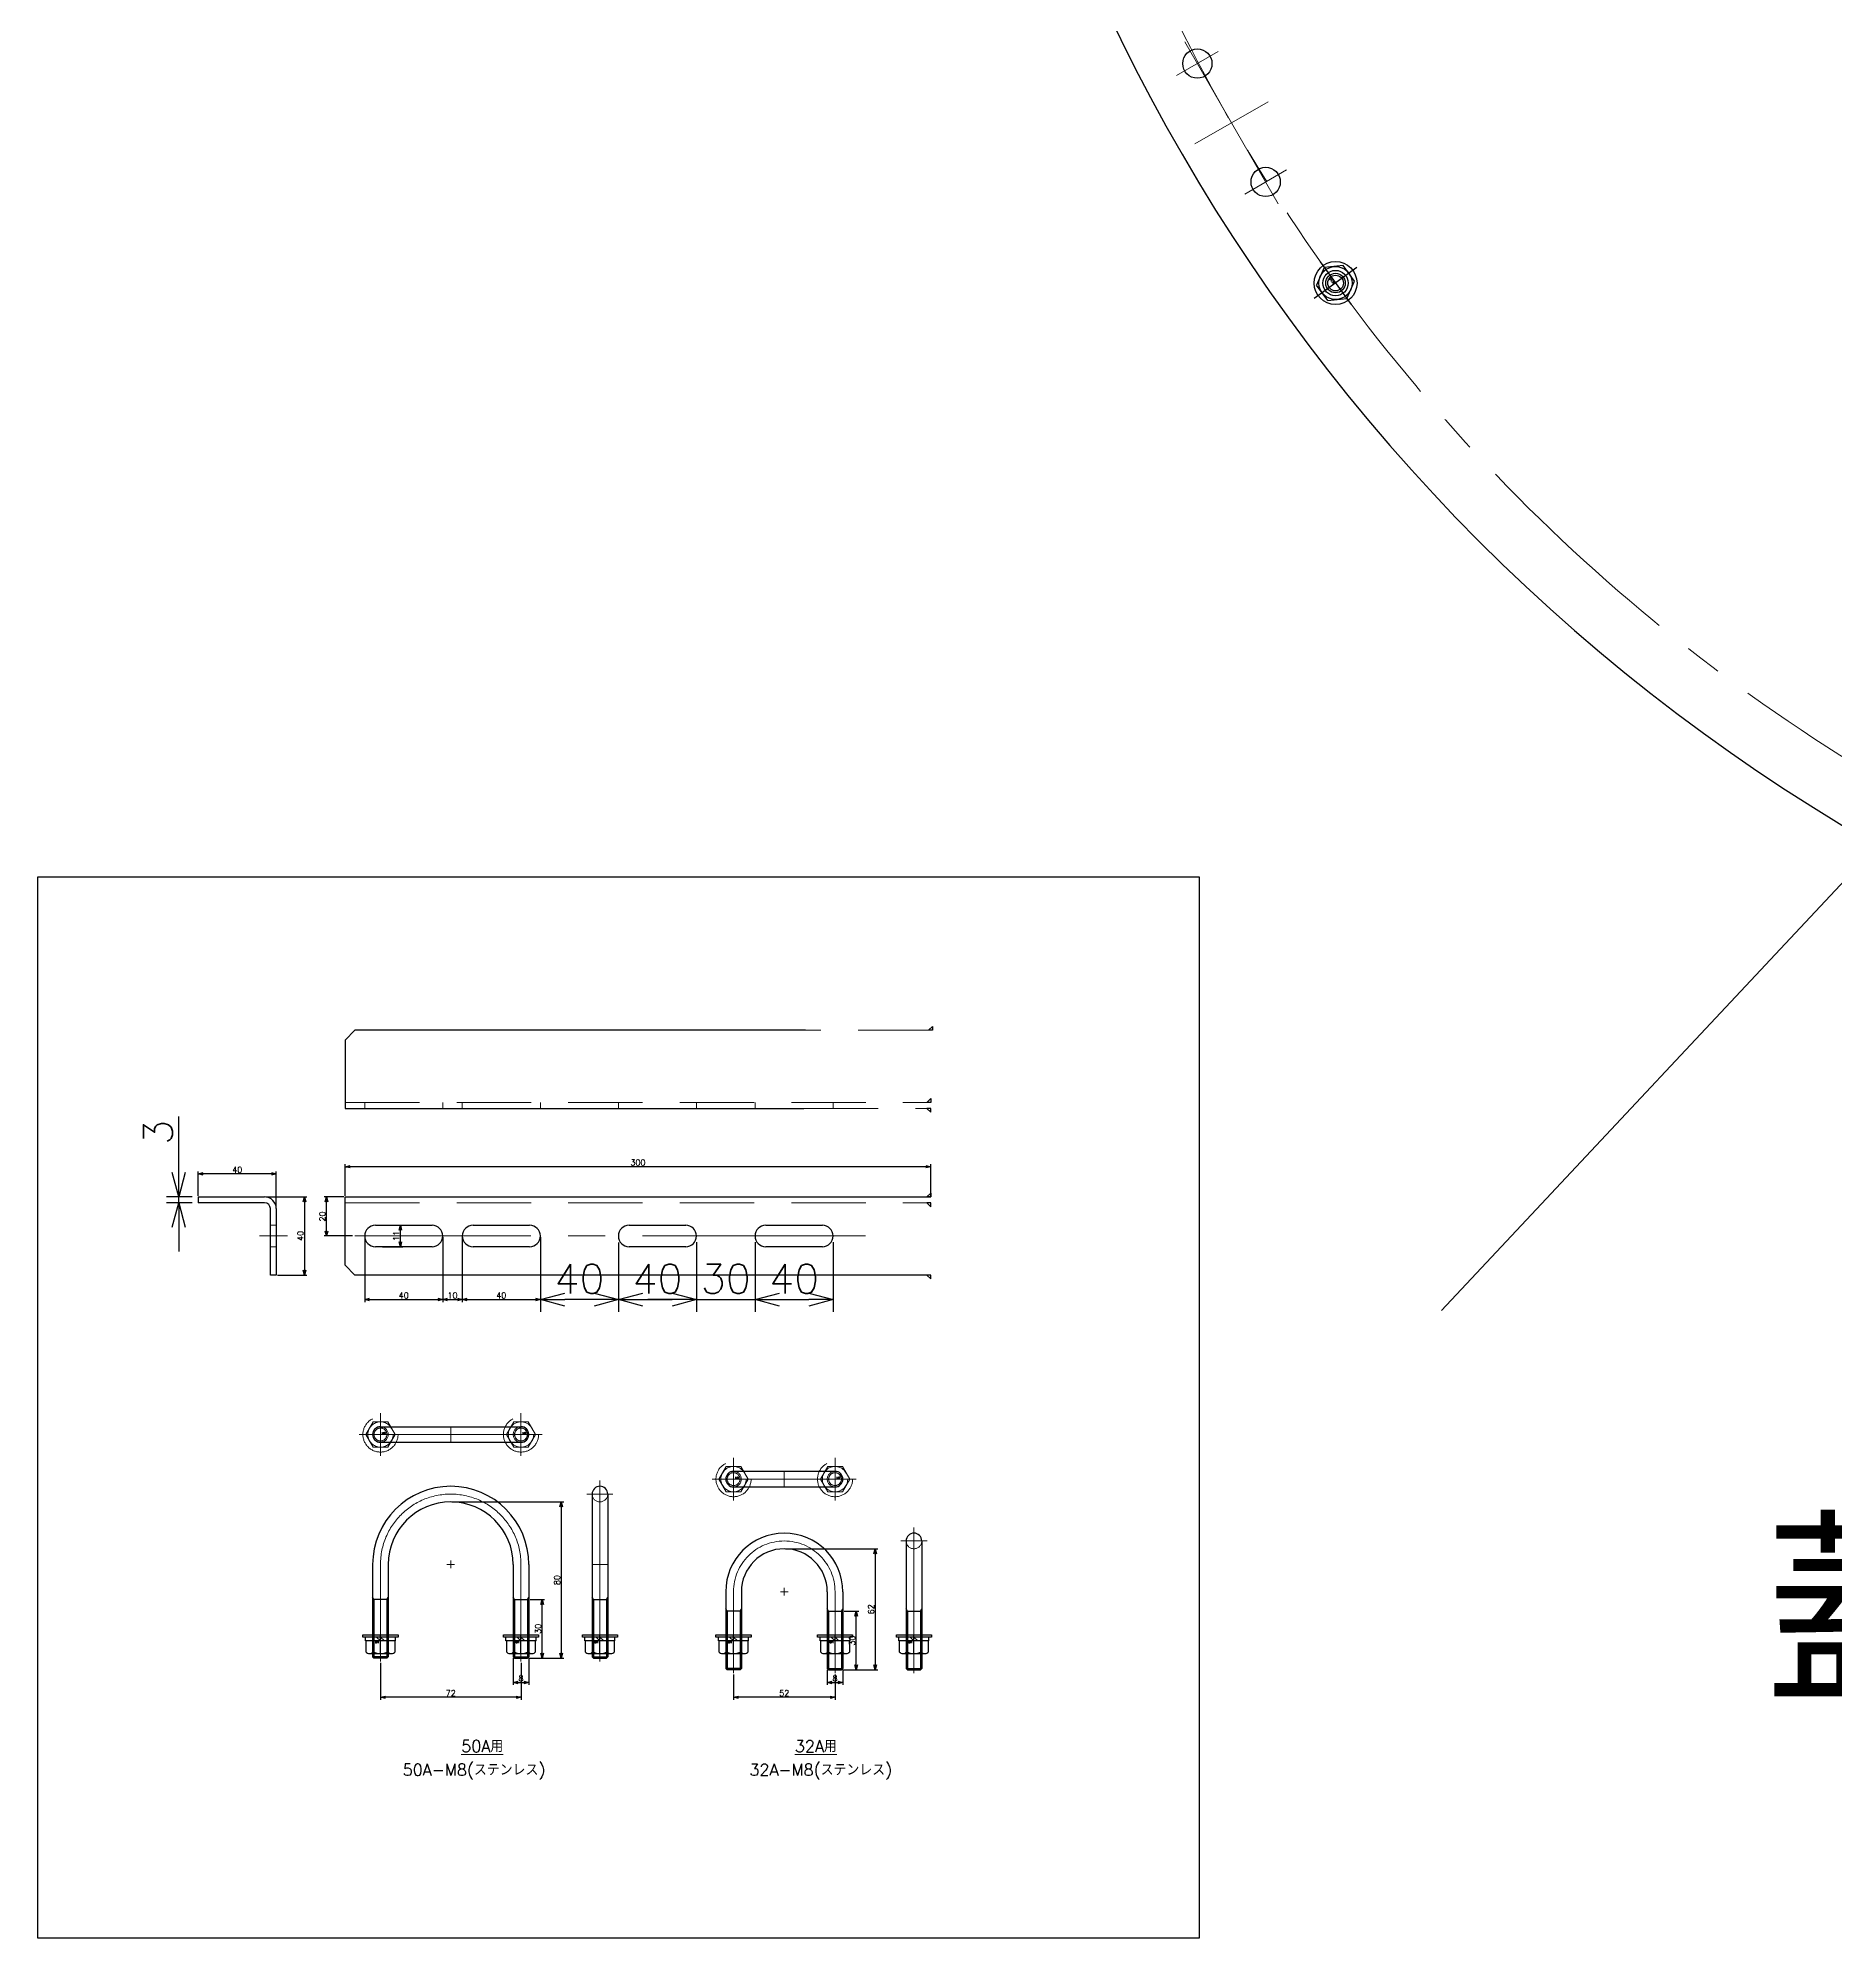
# Model space of a CAD drawing. Header units: millimetres. Extents: x -16130 to 36813, y -8099 to 27484.
# Drawn here: x -9879 to -8958, y 587 to 1560 of the extents above; entities that cross this region are included whole.
import ezdxf

# ---------------------------------------------------------------- set-up
doc = ezdxf.new("R2010")
doc.units = ezdxf.units.MM
doc.header["$LTSCALE"] = 6
doc.header["$PDMODE"] = 99
doc.header["$PDSIZE"] = 1
doc.linetypes.add('CENTER2', pattern=[28.575, 19.05, -3.175, 3.175, -3.175])
doc.linetypes.add('HIDDEN', pattern=[9.525, 6.35, -3.175])
for name, color, linetype, lineweight in [('01_NORMAL', 7, 'Continuous', 25), ('04_HIDDEN', 2, 'HIDDEN', 13), ('05_CENTER', 4, 'CENTER2', 13), ('07_TEXT', 3, 'Continuous', 13), ('08_DIM', 3, 'Continuous', 13)]:
    doc.layers.add(name, color=color, linetype=linetype, lineweight=lineweight)
doc.layers.add('10_DRAFT', color=8, linetype='Continuous', lineweight=0, plot=False)
doc.styles.add('KSS_TXT', font='txt.shx', dxfattribs={"bigfont": 'extfont2.shx'})
doc.dimstyles.new('KSS_DIM', dxfattribs={"dimtxt": 3, "dimasz": 2.5, "dimexe": 1.25, "dimexo": 0.625, "dimtad": 1, "dimdsep": 46, "dimtxsty": 'KSS_TXT', "dimblk": 'OPEN30', "dimcen": 0, "dimazin": 2, "dimtfac": 0.75, "dimtmove": 0, "dimatfit": 3, "dimldrblk": 'OPEN30', "dimfxl": 1, "dimtolj": 1, "dimarcsym": 0})

# ---------------------------------------------------------------- blocks, each defined once
blk = doc.blocks.new('A$C68477DA2')
at = {"color": 0}
for centre, radius in [((-395.23, -562.19), 7.5), ((-360.23, -622.81), 7.5), ((-324.43, -674.58), 6.5)]:
    blk.add_circle(centre, radius, dxfattribs=at)
blk.add_arc((432, -125), 965, 115.88654, 244.11346, dxfattribs=at)
at = {"layer": '05_CENTER'}
for p, q in [((-401.7, -550.99), (-353.77, -634)), ((-384.55, -556.02), (-405.92, -568.36)), ((-359.01, -581.69), (-396.46, -603.31)), ((-349.55, -616.64), (-370.92, -628.98)), ((-316.34, -668.7), (-332.52, -680.46))]:
    blk.add_line(p, q, dxfattribs=at)
blk.add_arc((432, -125), 935, 118.76579, 241.23421, dxfattribs=at)
blk = doc.blocks.new('10b_2_1_1')
at = {"color": 0, "linetype": 'CENTER2'}
for p, q in [((0, -13.51), (0, 13.51)), ((13.51, 0), (-13.51, 0))]:
    blk.add_line(p, q, dxfattribs=at)
at = {"color": 0}
for p, q in [((-4.9, 8.49), (-9.8, 0)), ((-9.8, 0), (-4.9, -8.49)), ((-4.9, 8.49), (4.9, 8.49)), ((9.8, 0), (4.9, 8.49)), ((4.9, -8.49), (9.8, 0)), ((-4.9, -8.49), (4.9, -8.49))]:
    blk.add_line(p, q, dxfattribs=at)
for radius in [11, 8.49, 5, 4]:
    blk.add_circle((0, 0), radius, dxfattribs=at)
at = {"layer": '10_DRAFT', "style": 'KSS_TXT'}
blk.add_text('M10', height=1.25, dxfattribs=at).set_placement((0.26, 0.12))
blk = doc.blocks.new('_Open30')
at = {"color": 0, "linetype": 'ByBlock', "lineweight": -2}
for p, q in [((-1, 0.268), (0, 0)), ((0, 0), (-1, -0.268)), ((0, 0), (-1, 0))]:
    blk.add_line(p, q, dxfattribs=at)
blk = doc.blocks.new('*D3274')
at = {"layer": '08_DIM', "color": 0, "lineweight": -2, "transparency": 16777216}
for p, q in [((-9797.02, 967.25), (-9797.02, 979.65)), ((-9759.52, 978.4), (-9794.52, 978.4)), ((-9757.02, 961.25), (-9757.02, 979.65))]:
    blk.add_line(p, q, dxfattribs=at)
at = {"layer": 'Defpoints', "color": 0, "transparency": 16777216}
for p in [(-9797.02, 978.4), (-9797.02, 966.63), (-9757.02, 960.63)]:
    blk.add_point(p, dxfattribs=at)
at = {"layer": '08_DIM', "color": 0, "lineweight": -2, "transparency": 16777216, "xscale": 2.5, "yscale": 2.5, "zscale": 2.5, "rotation": 180}
blk.add_blockref('_Open30', (-9797.02, 978.4), dxfattribs=at)
at = {"layer": '08_DIM', "color": 0, "lineweight": -2, "transparency": 16777216, "xscale": 2.5, "yscale": 2.5, "zscale": 2.5}
blk.add_blockref('_Open30', (-9757.02, 978.4), dxfattribs=at)
at = {"layer": '08_DIM', "color": 0, "transparency": 16777216, "insert": (-9777.02, 980.53), "char_height": 3, "attachment_point": 5, "style": 'KSS_TXT'}
blk.add_mtext('\\A1;40', dxfattribs=at)
blk = doc.blocks.new('*D3275')
at = {"layer": '08_DIM', "color": 0, "lineweight": -2, "transparency": 16777216}
for p, q in [((-9762.4, 966.63), (-9741.32, 966.63)), ((-9742.57, 964.13), (-9742.57, 929.13)), ((-9756.4, 926.63), (-9741.32, 926.63))]:
    blk.add_line(p, q, dxfattribs=at)
at = {"layer": 'Defpoints', "color": 0, "transparency": 16777216}
for p in [(-9763.02, 966.63), (-9757.02, 926.63), (-9742.57, 926.63)]:
    blk.add_point(p, dxfattribs=at)
at = {"layer": '08_DIM', "color": 0, "lineweight": -2, "transparency": 16777216, "xscale": 2.5, "yscale": 2.5, "zscale": 2.5}
for p, rotation in [((-9742.57, 966.63), 90), ((-9742.57, 926.63), 270)]:
    blk.add_blockref('_Open30', p, dxfattribs=dict(at, rotation=rotation))
at = {"layer": '08_DIM', "color": 0, "transparency": 16777216, "insert": (-9744.69, 946.63), "char_height": 3, "attachment_point": 5, "rotation": 90, "style": 'KSS_TXT'}
blk.add_mtext('\\A1;40', dxfattribs=at)
blk = doc.blocks.new('*D3276')
at = {"layer": '08_DIM', "color": 0, "lineweight": -2, "transparency": 16777216}
for p, q in [((-9807.01, 979.13), (-9807.01, 1007.88)), ((-9800.15, 966.63), (-9813.26, 966.63)), ((-9800.15, 963.63), (-9813.26, 963.63)), ((-9807.01, 963.63), (-9807.01, 966.63)), ((-9807.01, 951.13), (-9807.01, 938.63))]:
    blk.add_line(p, q, dxfattribs=at)
at = {"layer": 'Defpoints', "color": 0, "transparency": 16777216}
for p in [(-9807.01, 966.63), (-9797.02, 966.63), (-9797.02, 963.63)]:
    blk.add_point(p, dxfattribs=at)
at = {"layer": '08_DIM', "color": 0, "lineweight": -2, "transparency": 16777216, "xscale": 12.5, "yscale": 12.5, "zscale": 12.5}
for p, rotation in [((-9807.01, 966.63), 270), ((-9807.01, 963.63), 90)]:
    blk.add_blockref('_Open30', p, dxfattribs=dict(at, rotation=rotation))
at = {"layer": '08_DIM', "color": 0, "transparency": 16777216, "insert": (-9817.64, 999.75), "char_height": 15, "attachment_point": 5, "rotation": 90, "style": 'KSS_TXT'}
blk.add_mtext('\\A1;3', dxfattribs=at)
blk = doc.blocks.new('*D3277')
at = {"layer": '08_DIM', "color": 0, "lineweight": -2, "transparency": 16777216}
for p, q in [((-9721.75, 967.25), (-9721.75, 983.38)), ((-9421.75, 967.25), (-9421.75, 983.38)), ((-9424.25, 982.13), (-9719.25, 982.13))]:
    blk.add_line(p, q, dxfattribs=at)
at = {"layer": 'Defpoints', "color": 0, "transparency": 16777216}
for p in [(-9721.75, 982.13), (-9721.75, 966.63), (-9421.75, 966.63)]:
    blk.add_point(p, dxfattribs=at)
at = {"layer": '08_DIM', "color": 0, "lineweight": -2, "transparency": 16777216, "xscale": 2.5, "yscale": 2.5, "zscale": 2.5, "rotation": 180}
blk.add_blockref('_Open30', (-9721.75, 982.13), dxfattribs=at)
at = {"layer": '08_DIM', "color": 0, "lineweight": -2, "transparency": 16777216, "xscale": 2.5, "yscale": 2.5, "zscale": 2.5}
blk.add_blockref('_Open30', (-9421.75, 982.13), dxfattribs=at)
at = {"layer": '08_DIM', "color": 0, "transparency": 16777216, "insert": (-9571.75, 984.25), "char_height": 3, "attachment_point": 5, "style": 'KSS_TXT'}
blk.add_mtext('\\A1;300', dxfattribs=at)
blk = doc.blocks.new('A$C6847E5D4')
at = {"color": 0}
for p, q in [((-40, 0), (-6, 0)), ((-40, 0), (-40, -3)), ((-6, -3), (-40, -3)), ((-3, -40), (-3, -6)), ((0, -6), (0, -40)), ((0, -40), (-3, -40))]:
    blk.add_line(p, q, dxfattribs=at)
for radius in [6, 3]:
    blk.add_arc((-6, -6), radius, 0, 90, dxfattribs=at)
at = {"layer": '04_HIDDEN'}
for p, q in [((0, -14.5), (-3, -14.5)), ((0, -25.5), (-3, -25.5))]:
    blk.add_line(p, q, dxfattribs=at)
at = {"layer": '05_CENTER'}
blk.add_line((-8.67, -20), (5.66, -20), dxfattribs=at)
blk = doc.blocks.new('A$C6847E62C')
at = {"color": 0}
for p, q in [((-300, -35), (-300, 0)), ((-300, 0), (0, 0)), ((-284.5, -14.5), (-255.5, -14.5)), ((-234.5, -14.5), (-205.5, -14.5)), ((-154.5, -14.5), (-125.5, -14.5)), ((-84.5, -14.5), (-55.5, -14.5)), ((-255.5, -25.5), (-284.5, -25.5)), ((-205.5, -25.5), (-234.5, -25.5)), ((-125.5, -25.5), (-154.5, -25.5)), ((-55.5, -25.5), (-84.5, -25.5)), ((-295, -40), (-300, -35)), ((0, -40), (-295, -40))]:
    blk.add_line(p, q, dxfattribs=at)
at = {"color": 3}
for points in [[(0, 0), (-2, 0), (0, 2), (0, 2)], [(0, -3), (-2, -3), (0, -5), (0, -5)], [(0, -40), (-2, -40), (0, -42), (0, -42)]]:
    blk.add_lwpolyline(points, close=True, dxfattribs=at)
at = {"color": 0}
for centre, start, end in [((-284.5, -20), 90, 270), ((-255.5, -20), 270, 90), ((-234.5, -20), 90, 270), ((-205.5, -20), 270, 90), ((-154.5, -20), 90, 270), ((-125.5, -20), 270, 90), ((-84.5, -20), 90, 270), ((-55.5, -20), 270, 90)]:
    blk.add_arc(centre, 5.5, start, end, dxfattribs=at)
at = {"layer": '04_HIDDEN'}
blk.add_line((-300, -3), (0, -3), dxfattribs=at)
at = {"layer": '05_CENTER'}
blk.add_line((-33.42, -20), (-294.99, -20), dxfattribs=at)
blk = doc.blocks.new('A$C6847E747')
at = {"color": 0}
for p, q in [((-295, 40), (-300, 35)), ((-64.15, 40), (-295, 40)), ((-300, 35), (-300, 0)), ((-300, 0), (-65, 0))]:
    blk.add_line(p, q, dxfattribs=at)
at = {"color": 3}
for points in [[(0.89, 40), (-1.11, 40), (0.98, 42), (0.98, 42)], [(0, 3), (-2, 3), (0, 5), (0, 5)], [(0, 0), (-2, 0), (0, -2), (0, -2)]]:
    blk.add_lwpolyline(points, close=True, dxfattribs=at)
at = {"layer": '04_HIDDEN'}
for p, q in [((0.89, 40), (-64.15, 40)), ((-300, 3), (0, 3)), ((-290, 0), (-290, 3)), ((-250, 0), (-250, 3)), ((-240, 0), (-240, 3)), ((-200, 0), (-200, 3)), ((-160, 0), (-160, 3)), ((-120, 0), (-120, 3)), ((-90, 0), (-90, 3)), ((-65, 0), (0, 0)), ((-50, 0), (-50, 3))]:
    blk.add_line(p, q, dxfattribs=at)
blk = doc.blocks.new('*D3288')
at = {"layer": '08_DIM', "color": 0, "lineweight": -2, "transparency": 16777216}
for p, q in [((-9711.75, 945.8), (-9711.75, 912.82)), ((-9671.75, 946), (-9671.75, 912.82)), ((-9709.25, 914.07), (-9674.25, 914.07))]:
    blk.add_line(p, q, dxfattribs=at)
at = {"layer": 'Defpoints', "color": 0, "transparency": 16777216}
for p in [(-9711.75, 946.42), (-9671.75, 946.63), (-9671.75, 914.07)]:
    blk.add_point(p, dxfattribs=at)
at = {"layer": '08_DIM', "color": 0, "lineweight": -2, "transparency": 16777216, "xscale": 2.5, "yscale": 2.5, "zscale": 2.5, "rotation": 180}
blk.add_blockref('_Open30', (-9711.75, 914.07), dxfattribs=at)
at = {"layer": '08_DIM', "color": 0, "lineweight": -2, "transparency": 16777216, "xscale": 2.5, "yscale": 2.5, "zscale": 2.5}
blk.add_blockref('_Open30', (-9671.75, 914.07), dxfattribs=at)
at = {"layer": '08_DIM', "color": 0, "transparency": 16777216, "insert": (-9691.75, 916.2), "char_height": 3, "attachment_point": 5, "style": 'KSS_TXT'}
blk.add_mtext('\\A1;40', dxfattribs=at)
blk = doc.blocks.new('*D3289')
at = {"layer": '08_DIM', "color": 0, "lineweight": -2, "transparency": 16777216}
for p, q in [((-9671.75, 946), (-9671.75, 912.82)), ((-9661.75, 946), (-9661.75, 912.82)), ((-9669.25, 914.07), (-9664.25, 914.07))]:
    blk.add_line(p, q, dxfattribs=at)
at = {"layer": 'Defpoints', "color": 0, "transparency": 16777216}
for p in [(-9671.75, 946.63), (-9661.75, 946.63), (-9661.75, 914.07)]:
    blk.add_point(p, dxfattribs=at)
at = {"layer": '08_DIM', "color": 0, "lineweight": -2, "transparency": 16777216, "xscale": 2.5, "yscale": 2.5, "zscale": 2.5, "rotation": 180}
blk.add_blockref('_Open30', (-9671.75, 914.07), dxfattribs=at)
at = {"layer": '08_DIM', "color": 0, "lineweight": -2, "transparency": 16777216, "xscale": 2.5, "yscale": 2.5, "zscale": 2.5}
blk.add_blockref('_Open30', (-9661.75, 914.07), dxfattribs=at)
at = {"layer": '08_DIM', "color": 0, "transparency": 16777216, "insert": (-9666.75, 916.2), "char_height": 3, "attachment_point": 5, "style": 'KSS_TXT'}
blk.add_mtext('\\A1;10', dxfattribs=at)
blk = doc.blocks.new('*D3290')
at = {"layer": '08_DIM', "color": 0, "lineweight": -2, "transparency": 16777216}
for p, q in [((-9702.63, 952.13), (-9692.23, 952.13)), ((-9693.48, 943.63), (-9693.48, 949.63)), ((-9702.63, 941.13), (-9692.23, 941.13))]:
    blk.add_line(p, q, dxfattribs=at)
at = {"layer": 'Defpoints', "color": 0, "transparency": 16777216}
for p in [(-9703.25, 952.13), (-9693.48, 952.13), (-9703.25, 941.13)]:
    blk.add_point(p, dxfattribs=at)
at = {"layer": '08_DIM', "color": 0, "lineweight": -2, "transparency": 16777216, "xscale": 2.5, "yscale": 2.5, "zscale": 2.5}
for p, rotation in [((-9693.48, 952.13), 90), ((-9693.48, 941.13), 270)]:
    blk.add_blockref('_Open30', p, dxfattribs=dict(at, rotation=rotation))
at = {"layer": '08_DIM', "color": 0, "transparency": 16777216, "insert": (-9695.6, 946.63), "char_height": 3, "attachment_point": 5, "rotation": 90, "style": 'KSS_TXT'}
blk.add_mtext('\\A1;11', dxfattribs=at)
blk = doc.blocks.new('*D3291')
at = {"layer": '08_DIM', "color": 0, "lineweight": -2, "transparency": 16777216}
for p, q in [((-9722.38, 966.63), (-9732.56, 966.63)), ((-9731.31, 949.13), (-9731.31, 964.13)), ((-9718.03, 946.63), (-9732.56, 946.63))]:
    blk.add_line(p, q, dxfattribs=at)
at = {"layer": 'Defpoints', "color": 0, "transparency": 16777216}
for p in [(-9731.31, 966.63), (-9721.75, 966.63), (-9717.4, 946.63)]:
    blk.add_point(p, dxfattribs=at)
at = {"layer": '08_DIM', "color": 0, "lineweight": -2, "transparency": 16777216, "xscale": 2.5, "yscale": 2.5, "zscale": 2.5}
for p, rotation in [((-9731.31, 966.63), 90), ((-9731.31, 946.63), 270)]:
    blk.add_blockref('_Open30', p, dxfattribs=dict(at, rotation=rotation))
at = {"layer": '08_DIM', "color": 0, "transparency": 16777216, "insert": (-9733.43, 956.63), "char_height": 3, "attachment_point": 5, "rotation": 90, "style": 'KSS_TXT'}
blk.add_mtext('\\A1;20', dxfattribs=at)
blk = doc.blocks.new('*D3314')
at = {"layer": '08_DIM', "color": 0, "lineweight": -2, "transparency": 16777216}
for p, q in [((-9635.66, 730.48), (-9635.66, 716.76)), ((-9627.66, 730.48), (-9627.66, 716.76)), ((-9633.16, 718.01), (-9630.16, 718.01))]:
    blk.add_line(p, q, dxfattribs=at)
at = {"layer": 'Defpoints', "color": 0, "transparency": 16777216}
for p in [(-9635.66, 731.1), (-9627.66, 731.1), (-9627.66, 718.01)]:
    blk.add_point(p, dxfattribs=at)
at = {"layer": '08_DIM', "color": 0, "lineweight": -2, "transparency": 16777216, "xscale": 2.5, "yscale": 2.5, "zscale": 2.5, "rotation": 180}
blk.add_blockref('_Open30', (-9635.66, 718.01), dxfattribs=at)
at = {"layer": '08_DIM', "color": 0, "lineweight": -2, "transparency": 16777216, "xscale": 2.5, "yscale": 2.5, "zscale": 2.5}
blk.add_blockref('_Open30', (-9627.66, 718.01), dxfattribs=at)
at = {"layer": '08_DIM', "color": 0, "transparency": 16777216, "insert": (-9631.66, 720.13), "char_height": 3, "attachment_point": 5, "style": 'KSS_TXT'}
blk.add_mtext('\\A1;8', dxfattribs=at)
blk = doc.blocks.new('*D3315')
at = {"layer": '08_DIM', "color": 0, "lineweight": -2, "transparency": 16777216}
for p, q in [((-9703.66, 728.1), (-9703.66, 709.11)), ((-9631.66, 728.1), (-9631.66, 709.11)), ((-9634.16, 710.36), (-9701.16, 710.36))]:
    blk.add_line(p, q, dxfattribs=at)
at = {"layer": 'Defpoints', "color": 0, "transparency": 16777216}
for p in [(-9703.66, 728.72), (-9631.66, 728.72), (-9703.66, 710.36)]:
    blk.add_point(p, dxfattribs=at)
at = {"layer": '08_DIM', "color": 0, "lineweight": -2, "transparency": 16777216, "xscale": 2.5, "yscale": 2.5, "zscale": 2.5, "rotation": 180}
blk.add_blockref('_Open30', (-9703.66, 710.36), dxfattribs=at)
at = {"layer": '08_DIM', "color": 0, "lineweight": -2, "transparency": 16777216, "xscale": 2.5, "yscale": 2.5, "zscale": 2.5}
blk.add_blockref('_Open30', (-9631.66, 710.36), dxfattribs=at)
at = {"layer": '08_DIM', "color": 0, "transparency": 16777216, "insert": (-9667.66, 712.49), "char_height": 3, "attachment_point": 5, "style": 'KSS_TXT'}
blk.add_mtext('\\A1;72', dxfattribs=at)
blk = doc.blocks.new('*D3316')
at = {"layer": '08_DIM', "color": 0, "lineweight": -2, "transparency": 16777216}
for p, q in [((-9627.04, 760.43), (-9619.54, 760.43)), ((-9620.79, 732.93), (-9620.79, 757.93)), ((-9627.72, 730.43), (-9619.54, 730.43))]:
    blk.add_line(p, q, dxfattribs=at)
at = {"layer": 'Defpoints', "color": 0, "transparency": 16777216}
for p in [(-9627.66, 760.43), (-9620.79, 760.43), (-9628.34, 730.43)]:
    blk.add_point(p, dxfattribs=at)
at = {"layer": '08_DIM', "color": 0, "lineweight": -2, "transparency": 16777216, "xscale": 2.5, "yscale": 2.5, "zscale": 2.5}
for p, rotation in [((-9620.79, 760.43), 90), ((-9620.79, 730.43), 270)]:
    blk.add_blockref('_Open30', p, dxfattribs=dict(at, rotation=rotation))
at = {"layer": '08_DIM', "color": 0, "transparency": 16777216, "insert": (-9622.91, 745.43), "char_height": 3, "attachment_point": 5, "rotation": 90, "style": 'KSS_TXT'}
blk.add_mtext('\\A1;30', dxfattribs=at)
blk = doc.blocks.new('*D3317')
at = {"layer": '08_DIM', "color": 0, "lineweight": -2, "transparency": 16777216}
for p, q in [((-9667.04, 810.43), (-9609.8, 810.43)), ((-9611.05, 807.93), (-9611.05, 732.93)), ((-9627.72, 730.43), (-9609.8, 730.43))]:
    blk.add_line(p, q, dxfattribs=at)
at = {"layer": 'Defpoints', "color": 0, "transparency": 16777216}
for p in [(-9667.66, 810.43), (-9628.34, 730.43), (-9611.05, 730.43)]:
    blk.add_point(p, dxfattribs=at)
at = {"layer": '08_DIM', "color": 0, "lineweight": -2, "transparency": 16777216, "xscale": 2.5, "yscale": 2.5, "zscale": 2.5}
for p, rotation in [((-9611.05, 810.43), 90), ((-9611.05, 730.43), 270)]:
    blk.add_blockref('_Open30', p, dxfattribs=dict(at, rotation=rotation))
at = {"layer": '08_DIM', "color": 0, "transparency": 16777216, "insert": (-9613.18, 770.43), "char_height": 3, "attachment_point": 5, "rotation": 90, "style": 'KSS_TXT'}
blk.add_mtext('\\A1;80', dxfattribs=at)
blk = doc.blocks.new('8b')
at = {"color": 0, "linetype": 'CENTER2'}
for p, q in [((0, -10.87), (0, 10.87)), ((10.87, 0), (-10.87, 0))]:
    blk.add_line(p, q, dxfattribs=at)
at = {"color": 0}
for p, q in [((-3.75, 6.49), (-7.5, 0)), ((-3.75, 6.49), (-7.5, 0)), ((-7.5, 0), (-3.75, -6.49)), ((-7.5, 0), (-3.75, -6.49)), ((3.75, 6.49), (-3.75, 6.49)), ((3.75, 6.49), (-3.75, 6.49)), ((7.5, 0), (3.75, 6.49)), ((7.5, 0), (3.75, 6.49)), ((3.75, -6.49), (7.5, 0)), ((3.75, -6.49), (7.5, 0)), ((-3.75, -6.49), (3.75, -6.49)), ((-3.75, -6.49), (3.75, -6.49))]:
    blk.add_line(p, q, dxfattribs=at)
for radius in [9, 6.5, 4, 3.25]:
    blk.add_circle((0, 0), radius, dxfattribs=at)
at = {"layer": '10_DRAFT', "style": 'KSS_TXT'}
blk.add_text('M8', height=1, dxfattribs=at).set_placement((0.76, 0.14))
blk = doc.blocks.new('M8Nza')
at = {"color": 0}
for p, q in [((-7.7, 3.2), (7.7, 3.2)), ((-7.7, 3.2), (-7.7, 1.2)), ((-7.5, 8.69), (-7.5, 3.2)), ((5.62, 9.7), (-5.63, 9.7)), ((-3.75, 3.2), (-3.75, 8.69)), ((0, 1.2), (-2, 3.2)), ((0, 3.2), (2, 1.2)), ((3.75, 8.69), (3.75, 3.2)), ((7.5, 3.2), (7.5, 8.69)), ((7.7, 3.2), (7.7, 1.2))]:
    blk.add_line(p, q, dxfattribs=at)
at = {"color": 0, "linetype": 'CENTER2'}
blk.add_line((0, 9.7), (0, 0), dxfattribs=at)
at = {"color": 0}
blk.add_lwpolyline([(-9, 1.2), (9, 1.2), (9, 0), (-9, 0)], close=True, dxfattribs=at)
for centre, radius, start, end in [((-5.63, 7.45), 2.25, 33.626, 146.374), ((0, 2.2), 7.5, 60, 120), ((5.62, 7.45), 2.25, 33.626, 146.374)]:
    blk.add_arc(centre, radius, start, end, dxfattribs=at)
at = {"layer": '10_DRAFT', "style": 'KSS_TXT'}
blk.add_text('M8', height=1, dxfattribs=at).set_placement((0.87, 3.27))
blk = doc.blocks.new('*D3318')
at = {"layer": '08_DIM', "color": 0, "lineweight": -2, "transparency": 16777216}
for p, q in [((-9474.78, 724.48), (-9474.78, 716.76)), ((-9466.78, 724.48), (-9466.78, 716.76)), ((-9472.28, 718.01), (-9469.28, 718.01))]:
    blk.add_line(p, q, dxfattribs=at)
at = {"layer": 'Defpoints', "color": 0, "transparency": 16777216}
for p in [(-9474.78, 725.1), (-9466.78, 725.1), (-9466.78, 718.01)]:
    blk.add_point(p, dxfattribs=at)
at = {"layer": '08_DIM', "color": 0, "lineweight": -2, "transparency": 16777216, "xscale": 2.5, "yscale": 2.5, "zscale": 2.5, "rotation": 180}
blk.add_blockref('_Open30', (-9474.78, 718.01), dxfattribs=at)
at = {"layer": '08_DIM', "color": 0, "lineweight": -2, "transparency": 16777216, "xscale": 2.5, "yscale": 2.5, "zscale": 2.5}
blk.add_blockref('_Open30', (-9466.78, 718.01), dxfattribs=at)
at = {"layer": '08_DIM', "color": 0, "transparency": 16777216, "insert": (-9470.78, 720.13), "char_height": 3, "attachment_point": 5, "style": 'KSS_TXT'}
blk.add_mtext('\\A1;8', dxfattribs=at)
blk = doc.blocks.new('*D3319')
at = {"layer": '08_DIM', "color": 0, "lineweight": -2, "transparency": 16777216}
for p, q in [((-9522.78, 722.1), (-9522.78, 709.11)), ((-9470.78, 722.1), (-9470.78, 709.11)), ((-9473.28, 710.36), (-9520.28, 710.36))]:
    blk.add_line(p, q, dxfattribs=at)
at = {"layer": 'Defpoints', "color": 0, "transparency": 16777216}
for p in [(-9522.78, 722.72), (-9470.78, 722.72), (-9522.78, 710.36)]:
    blk.add_point(p, dxfattribs=at)
at = {"layer": '08_DIM', "color": 0, "lineweight": -2, "transparency": 16777216, "xscale": 2.5, "yscale": 2.5, "zscale": 2.5, "rotation": 180}
blk.add_blockref('_Open30', (-9522.78, 710.36), dxfattribs=at)
at = {"layer": '08_DIM', "color": 0, "lineweight": -2, "transparency": 16777216, "xscale": 2.5, "yscale": 2.5, "zscale": 2.5}
blk.add_blockref('_Open30', (-9470.78, 710.36), dxfattribs=at)
at = {"layer": '08_DIM', "color": 0, "transparency": 16777216, "insert": (-9496.78, 712.49), "char_height": 3, "attachment_point": 5, "style": 'KSS_TXT'}
blk.add_mtext('\\A1;52', dxfattribs=at)
blk = doc.blocks.new('*D3320')
at = {"layer": '08_DIM', "color": 0, "lineweight": -2, "transparency": 16777216}
for p, q in [((-9466.15, 754.43), (-9458.65, 754.43)), ((-9459.9, 726.93), (-9459.9, 751.93)), ((-9466.83, 724.43), (-9458.65, 724.43))]:
    blk.add_line(p, q, dxfattribs=at)
at = {"layer": 'Defpoints', "color": 0, "transparency": 16777216}
for p in [(-9466.78, 754.43), (-9459.9, 754.43), (-9467.45, 724.43)]:
    blk.add_point(p, dxfattribs=at)
at = {"layer": '08_DIM', "color": 0, "lineweight": -2, "transparency": 16777216, "xscale": 2.5, "yscale": 2.5, "zscale": 2.5}
for p, rotation in [((-9459.9, 754.43), 90), ((-9459.9, 724.43), 270)]:
    blk.add_blockref('_Open30', p, dxfattribs=dict(at, rotation=rotation))
at = {"layer": '08_DIM', "color": 0, "transparency": 16777216, "insert": (-9462.02, 739.43), "char_height": 3, "attachment_point": 5, "rotation": 90, "style": 'KSS_TXT'}
blk.add_mtext('\\A1;30', dxfattribs=at)
blk = doc.blocks.new('*D3321')
at = {"layer": '08_DIM', "color": 0, "lineweight": -2, "transparency": 16777216}
for p, q in [((-9496.15, 786.43), (-9448.91, 786.43)), ((-9450.16, 783.93), (-9450.16, 726.93)), ((-9466.83, 724.43), (-9448.91, 724.43))]:
    blk.add_line(p, q, dxfattribs=at)
at = {"layer": 'Defpoints', "color": 0, "transparency": 16777216}
for p in [(-9496.78, 786.43), (-9467.45, 724.43), (-9450.16, 724.43)]:
    blk.add_point(p, dxfattribs=at)
at = {"layer": '08_DIM', "color": 0, "lineweight": -2, "transparency": 16777216, "xscale": 2.5, "yscale": 2.5, "zscale": 2.5}
for p, rotation in [((-9450.16, 786.43), 90), ((-9450.16, 724.43), 270)]:
    blk.add_blockref('_Open30', p, dxfattribs=dict(at, rotation=rotation))
at = {"layer": '08_DIM', "color": 0, "transparency": 16777216, "insert": (-9452.29, 755.43), "char_height": 3, "attachment_point": 5, "rotation": 90, "style": 'KSS_TXT'}
blk.add_mtext('\\A1;62', dxfattribs=at)
blk = doc.blocks.new('A$C668E7CA1')
at = {"color": 0}
for p, q in [((-36, 4), (36, 4)), ((-36, -4), (36, -4))]:
    blk.add_line(p, q, dxfattribs=at)
for centre, start, end in [((-36, 0), 90, 270), ((36, 0), 270, 90)]:
    blk.add_arc(centre, 4, start, end)
at = {"layer": '04_HIDDEN', "color": 0}
for centre in [(-36, 0), (36, 0)]:
    blk.add_circle(centre, 3.32, dxfattribs=at)
for centre, start, end in [((-36, 0), 270, 90), ((36, 0), 90, 270)]:
    blk.add_arc(centre, 4, start, end, dxfattribs=at)
at = {"layer": '05_CENTER', "color": 0}
for p, q in [((42.64, 0), (-42.64, 0)), ((-36, -6.7), (-36, 6.7)), ((36, -6.7), (36, 6.7))]:
    blk.add_line(p, q, dxfattribs=at)
at = {"layer": '10_DRAFT'}
blk.add_line((0, 4), (0, -4), dxfattribs=at)
blk = doc.blocks.new('A$C4D6751E2')
at = {"color": 0}
for p, q in [((-40, 0), (-40, -47.32)), ((-32, 0), (-32, -47.32)), ((32, 0), (32, -47.32)), ((40, 0), (40, -47.32)), ((-39.32, -18), (-40, -16.83)), ((-32, -18), (-40, -18)), ((-39.32, -18), (-39.32, -48)), ((-32.68, -18), (-32, -16.83)), ((-32.68, -18), (-32.68, -48)), ((32.68, -18), (32, -16.83)), ((32, -18), (40, -18)), ((32.68, -18), (32.68, -48)), ((39.32, -18), (40, -16.83)), ((39.32, -18), (39.32, -48)), ((-32, -47.32), (-40, -47.32)), ((-40, -47.32), (-39.32, -48)), ((-32.68, -48), (-39.32, -48)), ((-32, -47.32), (-32.68, -48)), ((32, -47.32), (40, -47.32)), ((32, -47.32), (32.68, -48)), ((32.68, -48), (39.32, -48)), ((40, -47.32), (39.32, -48))]:
    blk.add_line(p, q, dxfattribs=at)
for radius in [40, 32]:
    blk.add_arc((0, 0), radius, 0, 180, dxfattribs=at)
at = {"layer": '05_CENTER', "color": 0}
for p, q in [((-36, 0), (-36, -49.71)), ((36, 0), (36, -49.71))]:
    blk.add_line(p, q, dxfattribs=at)
blk.add_arc((0, 0), 36, 0, 180, dxfattribs=at)
at = {"layer": '10_DRAFT'}
for p, q in [((1.99, 0), (-1.99, 0)), ((0, -1.99), (0, 1.99))]:
    blk.add_line(p, q, dxfattribs=at)
blk = doc.blocks.new('A$C3E533E69')
at = {"color": 0}
for p, q in [((-4, 36), (-4, -47.32)), ((4, 36), (4, -47.32)), ((-3.32, -18), (-4, -16.83)), ((-4, -18), (4, -18)), ((-3.32, -18), (-3.32, -48)), ((3.32, -18), (4, -16.83)), ((3.32, -18), (3.32, -48)), ((-4, -47.32), (4, -47.32)), ((-4, -47.32), (-3.32, -48)), ((-3.32, -48), (3.32, -48)), ((4, -47.32), (3.32, -48))]:
    blk.add_line(p, q, dxfattribs=at)
blk.add_arc((0, 36), 4, 0, 180)
at = {"layer": '04_HIDDEN', "color": 0}
blk.add_arc((0, 36), 4, 180, 0, dxfattribs=at)
at = {"layer": '05_CENTER', "color": 0}
for p, q in [((0, 42.9), (0, -49.71)), ((-6.7, 36), (6.7, 36))]:
    blk.add_line(p, q, dxfattribs=at)
at = {"layer": '10_DRAFT'}
blk.add_line((4, 0), (-4, 0), dxfattribs=at)
blk = doc.blocks.new('A$C68035E93')
at = {"color": 0}
for p, q in [((-30, 0), (-30, -39.32)), ((-22, 0), (-22, -39.32)), ((22, 0), (22, -39.32)), ((30, 0), (30, -39.32)), ((-29.32, -10), (-30, -8.83)), ((-22.68, -10), (-22, -8.83)), ((22.68, -10), (22, -8.83)), ((29.32, -10), (30, -8.83)), ((-22, -10), (-30, -10)), ((-29.32, -10), (-29.32, -40)), ((-22.68, -10), (-22.68, -40)), ((22, -10), (30, -10)), ((22.68, -10), (22.68, -40)), ((29.32, -10), (29.32, -40)), ((-22, -39.32), (-30, -39.32)), ((-30, -39.32), (-29.32, -40)), ((-22.68, -40), (-29.32, -40)), ((-22, -39.32), (-22.68, -40)), ((22, -39.32), (30, -39.32)), ((22, -39.32), (22.68, -40)), ((22.68, -40), (29.32, -40)), ((30, -39.32), (29.32, -40))]:
    blk.add_line(p, q, dxfattribs=at)
for radius in [30, 22]:
    blk.add_arc((0, 0), radius, 0, 180, dxfattribs=at)
at = {"layer": '05_CENTER', "color": 0}
for p, q in [((-26, 0), (-26, -41.71)), ((26, 0), (26, -41.71))]:
    blk.add_line(p, q, dxfattribs=at)
blk.add_arc((0, 0), 26, 0, 180, dxfattribs=at)
at = {"layer": '10_DRAFT'}
for p, q in [((1.99, 0), (-1.99, 0)), ((0, -1.99), (0, 1.99))]:
    blk.add_line(p, q, dxfattribs=at)
blk = doc.blocks.new('A$C68035EB2')
at = {"color": 0}
for p, q in [((-26, 4), (26, 4)), ((-26, -4), (26, -4))]:
    blk.add_line(p, q, dxfattribs=at)
for centre, start, end in [((-26, 0), 90, 270), ((26, 0), 270, 90)]:
    blk.add_arc(centre, 4, start, end)
at = {"layer": '04_HIDDEN', "color": 0}
for centre in [(-26, 0), (26, 0)]:
    blk.add_circle(centre, 3.32, dxfattribs=at)
for centre, start, end in [((-26, 0), 270, 90), ((26, 0), 90, 270)]:
    blk.add_arc(centre, 4, start, end, dxfattribs=at)
at = {"layer": '05_CENTER', "color": 0}
for p, q in [((32.64, 0), (-32.64, 0)), ((-26, -6.7), (-26, 6.7)), ((26, -6.7), (26, 6.7))]:
    blk.add_line(p, q, dxfattribs=at)
at = {"layer": '10_DRAFT'}
blk.add_line((0, 4), (0, -4), dxfattribs=at)
blk = doc.blocks.new('A$C68035EFB')
at = {"color": 0}
for p, q in [((-4, 4), (-4, -61.32)), ((4, 4), (4, -61.32)), ((-3.32, -32), (-4, -30.83)), ((-4, -32), (4, -32)), ((-3.32, -32), (-3.32, -62)), ((3.32, -32), (4, -30.83)), ((3.32, -32), (3.32, -62)), ((-4, -61.32), (4, -61.32)), ((-4, -61.32), (-3.32, -62)), ((-3.32, -62), (3.32, -62)), ((4, -61.32), (3.32, -62))]:
    blk.add_line(p, q, dxfattribs=at)
blk.add_arc((0, 4), 4, 0, 180)
at = {"layer": '04_HIDDEN', "color": 0}
blk.add_arc((0, 4), 4, 180, 0, dxfattribs=at)
at = {"layer": '05_CENTER', "color": 0}
for p, q in [((0, 10.9), (0, -63.71)), ((-6.7, 4), (6.7, 4))]:
    blk.add_line(p, q, dxfattribs=at)
blk = doc.blocks.new('*D3324')
at = {"layer": '08_DIM', "color": 0, "lineweight": -2, "transparency": 16777216}
for p, q in [((-9661.75, 945.8), (-9661.75, 912.82)), ((-9621.75, 946), (-9621.75, 912.82)), ((-9659.25, 914.07), (-9624.25, 914.07))]:
    blk.add_line(p, q, dxfattribs=at)
at = {"layer": 'Defpoints', "color": 0, "transparency": 16777216}
for p in [(-9661.75, 946.42), (-9621.75, 946.63), (-9621.75, 914.07)]:
    blk.add_point(p, dxfattribs=at)
at = {"layer": '08_DIM', "color": 0, "lineweight": -2, "transparency": 16777216, "xscale": 2.5, "yscale": 2.5, "zscale": 2.5, "rotation": 180}
blk.add_blockref('_Open30', (-9661.75, 914.07), dxfattribs=at)
at = {"layer": '08_DIM', "color": 0, "lineweight": -2, "transparency": 16777216, "xscale": 2.5, "yscale": 2.5, "zscale": 2.5}
blk.add_blockref('_Open30', (-9621.75, 914.07), dxfattribs=at)
at = {"layer": '08_DIM', "color": 0, "transparency": 16777216, "insert": (-9641.75, 916.2), "char_height": 3, "attachment_point": 5, "style": 'KSS_TXT'}
blk.add_mtext('\\A1;40', dxfattribs=at)
blk = doc.blocks.new('*D3325')
at = {"layer": '08_DIM', "color": 0, "lineweight": -2, "transparency": 16777216}
for p, q in [((-9581.75, 943.3), (-9581.75, 907.82)), ((-9541.75, 943.5), (-9541.75, 907.82)), ((-9569.25, 914.07), (-9554.25, 914.07))]:
    blk.add_line(p, q, dxfattribs=at)
at = {"layer": 'Defpoints', "color": 0, "transparency": 16777216}
for p in [(-9581.75, 946.42), (-9541.75, 946.63), (-9541.75, 914.07)]:
    blk.add_point(p, dxfattribs=at)
at = {"layer": '08_DIM', "color": 0, "lineweight": -2, "transparency": 16777216, "xscale": 12.5, "yscale": 12.5, "zscale": 12.5, "rotation": 180}
blk.add_blockref('_Open30', (-9581.75, 914.07), dxfattribs=at)
at = {"layer": '08_DIM', "color": 0, "lineweight": -2, "transparency": 16777216, "xscale": 12.5, "yscale": 12.5, "zscale": 12.5}
blk.add_blockref('_Open30', (-9541.75, 914.07), dxfattribs=at)
at = {"layer": '08_DIM', "color": 0, "transparency": 16777216, "insert": (-9561.75, 924.7), "char_height": 15, "attachment_point": 5, "style": 'KSS_TXT'}
blk.add_mtext('\\A1;40', dxfattribs=at)
blk = doc.blocks.new('*D3326')
at = {"layer": '08_DIM', "color": 0, "lineweight": -2, "transparency": 16777216}
for p, q in [((-9511.75, 943.3), (-9511.75, 907.82)), ((-9471.75, 943.5), (-9471.75, 907.82)), ((-9499.25, 914.07), (-9484.25, 914.07))]:
    blk.add_line(p, q, dxfattribs=at)
at = {"layer": 'Defpoints', "color": 0, "transparency": 16777216}
for p in [(-9511.75, 946.42), (-9471.75, 946.63), (-9471.75, 914.07)]:
    blk.add_point(p, dxfattribs=at)
at = {"layer": '08_DIM', "color": 0, "lineweight": -2, "transparency": 16777216, "xscale": 12.5, "yscale": 12.5, "zscale": 12.5, "rotation": 180}
blk.add_blockref('_Open30', (-9511.75, 914.07), dxfattribs=at)
at = {"layer": '08_DIM', "color": 0, "lineweight": -2, "transparency": 16777216, "xscale": 12.5, "yscale": 12.5, "zscale": 12.5}
blk.add_blockref('_Open30', (-9471.75, 914.07), dxfattribs=at)
at = {"layer": '08_DIM', "color": 0, "transparency": 16777216, "insert": (-9491.75, 924.7), "char_height": 15, "attachment_point": 5, "style": 'KSS_TXT'}
blk.add_mtext('\\A1;40', dxfattribs=at)
blk = doc.blocks.new('*D3327')
at = {"layer": '08_DIM', "color": 0, "lineweight": -2, "transparency": 16777216}
for p, q in [((-9541.75, 943.5), (-9541.75, 907.82)), ((-9511.75, 943.5), (-9511.75, 907.82)), ((-9554.25, 914.07), (-9566.75, 914.07)), ((-9541.75, 914.07), (-9511.75, 914.07)), ((-9499.25, 914.07), (-9486.75, 914.07))]:
    blk.add_line(p, q, dxfattribs=at)
at = {"layer": 'Defpoints', "color": 0, "transparency": 16777216}
for p in [(-9541.75, 946.63), (-9511.75, 946.63), (-9511.75, 914.07)]:
    blk.add_point(p, dxfattribs=at)
at = {"layer": '08_DIM', "color": 0, "lineweight": -2, "transparency": 16777216, "xscale": 12.5, "yscale": 12.5, "zscale": 12.5}
blk.add_blockref('_Open30', (-9541.75, 914.07), dxfattribs=at)
at = {"layer": '08_DIM', "color": 0, "lineweight": -2, "transparency": 16777216, "xscale": 12.5, "yscale": 12.5, "zscale": 12.5, "rotation": 180}
blk.add_blockref('_Open30', (-9511.75, 914.07), dxfattribs=at)
at = {"layer": '08_DIM', "color": 0, "transparency": 16777216, "insert": (-9526.75, 924.7), "char_height": 15, "attachment_point": 5, "style": 'KSS_TXT'}
blk.add_mtext('\\A1;30', dxfattribs=at)
blk = doc.blocks.new('*D3328')
at = {"layer": '08_DIM', "color": 0, "lineweight": -2, "transparency": 16777216}
for p, q in [((-9621.75, 943.5), (-9621.75, 907.82)), ((-9581.75, 943.3), (-9581.75, 907.82)), ((-9594.25, 914.07), (-9609.25, 914.07))]:
    blk.add_line(p, q, dxfattribs=at)
at = {"layer": 'Defpoints', "color": 0, "transparency": 16777216}
for p in [(-9621.75, 946.63), (-9581.75, 946.42), (-9621.75, 914.07)]:
    blk.add_point(p, dxfattribs=at)
at = {"layer": '08_DIM', "color": 0, "lineweight": -2, "transparency": 16777216, "xscale": 12.5, "yscale": 12.5, "zscale": 12.5, "rotation": 180}
blk.add_blockref('_Open30', (-9621.75, 914.07), dxfattribs=at)
at = {"layer": '08_DIM', "color": 0, "lineweight": -2, "transparency": 16777216, "xscale": 12.5, "yscale": 12.5, "zscale": 12.5}
blk.add_blockref('_Open30', (-9581.75, 914.07), dxfattribs=at)
at = {"layer": '08_DIM', "color": 0, "transparency": 16777216, "insert": (-9601.75, 924.7), "char_height": 15, "attachment_point": 5, "style": 'KSS_TXT'}
blk.add_mtext('\\A1;40', dxfattribs=at)

msp = doc.modelspace()

# ---------------------------------------------------------------- linework, layer by layer
at = {"color": 1}
msp.add_lwpolyline([(-9879.12251, 1130.62343), (-9284.23075, 1130.62343), (-9284.23075, 587.08923), (-9879.12251, 587.08923)], close=True, dxfattribs=at)
at = {"layer": '07_TEXT', "color": 2}
msp.add_line((-7148.86716, 3053.77026), (-9160.11509, 908.43913), dxfattribs=at)

# ---------------------------------------------------------------- block references
at = {"rotation": 126.0000000000114}
msp.add_blockref('10b_2_1_1', (-9214.35988, 1434.70104), dxfattribs=at)
for name, p in [('A$C6847E747', (-9421.7549, 1011.97517)), ('A$C6847E5D4', (-9757.02405, 966.62792))]:
    msp.add_blockref(name, p)
at = {"color": 4}
for name, p in [('A$C668E7CA1', (-9667.66483, 844.95985)), ('A$C68035EB2', (-9496.77789, 822.10169)), ('A$C4D6751E2', (-9667.66483, 778.42644)), ('A$C3E533E69', (-9591.2357, 778.42644)), ('A$C68035E93', (-9496.77789, 764.42644)), ('A$C68035EFB', (-9430.35563, 786.42644))]:
    msp.add_blockref(name, p, dxfattribs=at)
at = {"color": 4, "rotation": 180}
for p in [(-9703.66483, 742.42644), (-9631.66483, 742.42644), (-9591.2357, 742.42644), (-9522.77789, 742.42644), (-9470.77789, 742.42644), (-9430.35563, 742.42644)]:
    msp.add_blockref('M8Nza', p, dxfattribs=at)
at = {"layer": '01_NORMAL'}
for name, p in [('A$C68477DA2', (-8889.92899, 2109.28025)), ('A$C6847E62C', (-9421.7549, 966.62792))]:
    msp.add_blockref(name, p, dxfattribs=at)
at = {"layer": '04_HIDDEN', "color": 4}
for p in [(-9703.66483, 844.95985), (-9631.66483, 844.95985), (-9522.77789, 822.10169), (-9470.77789, 822.10169)]:
    msp.add_blockref('8b', p, dxfattribs=at)

# ---------------------------------------------------------------- texts
at = {"layer": '08_DIM', "style": 'KSS_TXT'}
for s, height, p in [('蓋', 90, (-8994.46839, 707.05477)), ('%%u50A用', 6, (-9662.26557, 682.33666)), ('%%u32A用', 6, (-9491.37862, 682.33666)), ('50A-M8(ステンレス)', 6, (-9692.29008, 670.25956)), ('32A-M8(ステンレス)', 6, (-9514.63991, 670.25956))]:
    msp.add_text(s, height=height, dxfattribs=at).set_placement(p)

# ---------------------------------------------------------------- dimensions: what is measured, and where the dimension line sits
at = {"layer": '08_DIM'}
for base, p1, p2, angle, override, picture, middle in [((-9807.01192, 966.62792), (-9797.02405, 963.62792), (-9797.02405, 966.62792), 90, {"dimscale": 5}, '*D3276', (-9817.63692, 999.75292)), ((-9621.7549, 914.07051), (-9581.7549, 946.42209), (-9621.7549, 946.62792), 180, {"dimscale": 5}, '*D3328', (-9601.7549, 924.69551)), ((-9611.0501, 730.42644), (-9667.66483, 810.42644), (-9628.34285, 730.42644), 90, {"dimscale": 1, "dimarcsym": 1}, '*D3317', (-9613.1751, 770.42644)), ((-9450.16316, 724.42644), (-9496.77789, 786.42644), (-9467.45439, 724.42644), 90, {"dimscale": 1, "dimarcsym": 1}, '*D3321', (-9452.28816, 755.42644)), ((-9620.78619, 760.42644), (-9628.34285, 730.42644), (-9627.66483, 760.42644), 90, {"dimscale": 1, "dimarcsym": 1}, '*D3316', (-9622.91119, 745.42644)), ((-9459.89925, 754.42644), (-9467.45439, 724.42644), (-9466.77789, 754.42644), 90, {"dimscale": 1, "dimarcsym": 1}, '*D3320', (-9462.02425, 739.42644))]:
    dim = msp.add_linear_dim(base=base, p1=p1, p2=p2, angle=angle, dimstyle='KSS_DIM', override=override, dxfattribs=at)
    dim.commit()
    dim.dimension.update_dxf_attribs({"geometry": picture, "text_midpoint": middle})
for base, p1, p2, angle, picture, middle in [((-9721.7549, 982.12855), (-9421.7549, 966.62792), (-9721.7549, 966.62792), 180, '*D3277', (-9571.7549, 984.25355)), ((-9742.56722, 926.62792), (-9763.02405, 966.62792), (-9757.02405, 926.62792), 90, '*D3275', (-9744.69222, 946.62792)), ((-9731.3063, 966.62792), (-9717.40492, 946.62792), (-9721.7549, 966.62792), 90, '*D3291', (-9733.4313, 956.62792)), ((-9693.47516, 952.12792), (-9703.2549, 941.12792), (-9703.2549, 952.12792), 90, '*D3290', (-9695.60016, 946.62792))]:
    dim = msp.add_linear_dim(base=base, p1=p1, p2=p2, angle=angle, dimstyle='KSS_DIM', dxfattribs=at)
    dim.commit()
    dim.dimension.update_dxf_attribs({"geometry": picture, "text_midpoint": middle})
for base, p1, p2, picture, middle in [((-9797.02405, 978.40362), (-9757.02405, 960.62792), (-9797.02405, 966.62792), '*D3274', (-9777.02405, 980.52862)), ((-9671.7549, 914.07051), (-9711.7549, 946.42209), (-9671.7549, 946.62792), '*D3288', (-9691.7549, 916.19551)), ((-9661.7549, 914.07051), (-9671.7549, 946.62792), (-9661.7549, 946.62792), '*D3289', (-9666.7549, 916.19551)), ((-9621.7549, 914.07051), (-9661.7549, 946.42209), (-9621.7549, 946.62792), '*D3324', (-9641.7549, 916.19551))]:
    dim = msp.add_linear_dim(base=base, p1=p1, p2=p2, dimstyle='KSS_DIM', dxfattribs=at)
    dim.commit()
    dim.dimension.update_dxf_attribs({"geometry": picture, "text_midpoint": middle})
for base, p1, p2, override, picture, middle in [((-9541.7549, 914.07051), (-9581.7549, 946.42209), (-9541.7549, 946.62792), {"dimscale": 5}, '*D3325', (-9561.7549, 924.69551)), ((-9511.7549, 914.07051), (-9541.7549, 946.62792), (-9511.7549, 946.62792), {"dimscale": 5}, '*D3327', (-9526.7549, 924.69551)), ((-9471.7549, 914.07051), (-9511.7549, 946.42209), (-9471.7549, 946.62792), {"dimscale": 5}, '*D3326', (-9491.7549, 924.69551)), ((-9627.66483, 718.00729), (-9635.66483, 731.10294), (-9627.66483, 731.10294), {"dimscale": 1, "dimarcsym": 1}, '*D3314', (-9631.66483, 720.13229)), ((-9703.66483, 710.36212), (-9631.66483, 728.7214), (-9703.66483, 728.7214), {"dimscale": 1, "dimarcsym": 1}, '*D3315', (-9667.66483, 712.48712)), ((-9522.77789, 710.36212), (-9470.77789, 722.7214), (-9522.77789, 722.7214), {"dimscale": 1, "dimarcsym": 1}, '*D3319', (-9496.77789, 712.4892)), ((-9466.77789, 718.00729), (-9474.77789, 725.10294), (-9466.77789, 725.10446), {"dimscale": 1, "dimarcsym": 1}, '*D3318', (-9470.77789, 720.13229))]:
    dim = msp.add_linear_dim(base=base, p1=p1, p2=p2, dimstyle='KSS_DIM', override=override, dxfattribs=at)
    dim.commit()
    dim.dimension.update_dxf_attribs({"geometry": picture, "text_midpoint": middle})

doc.saveas('drawing.dxf')
